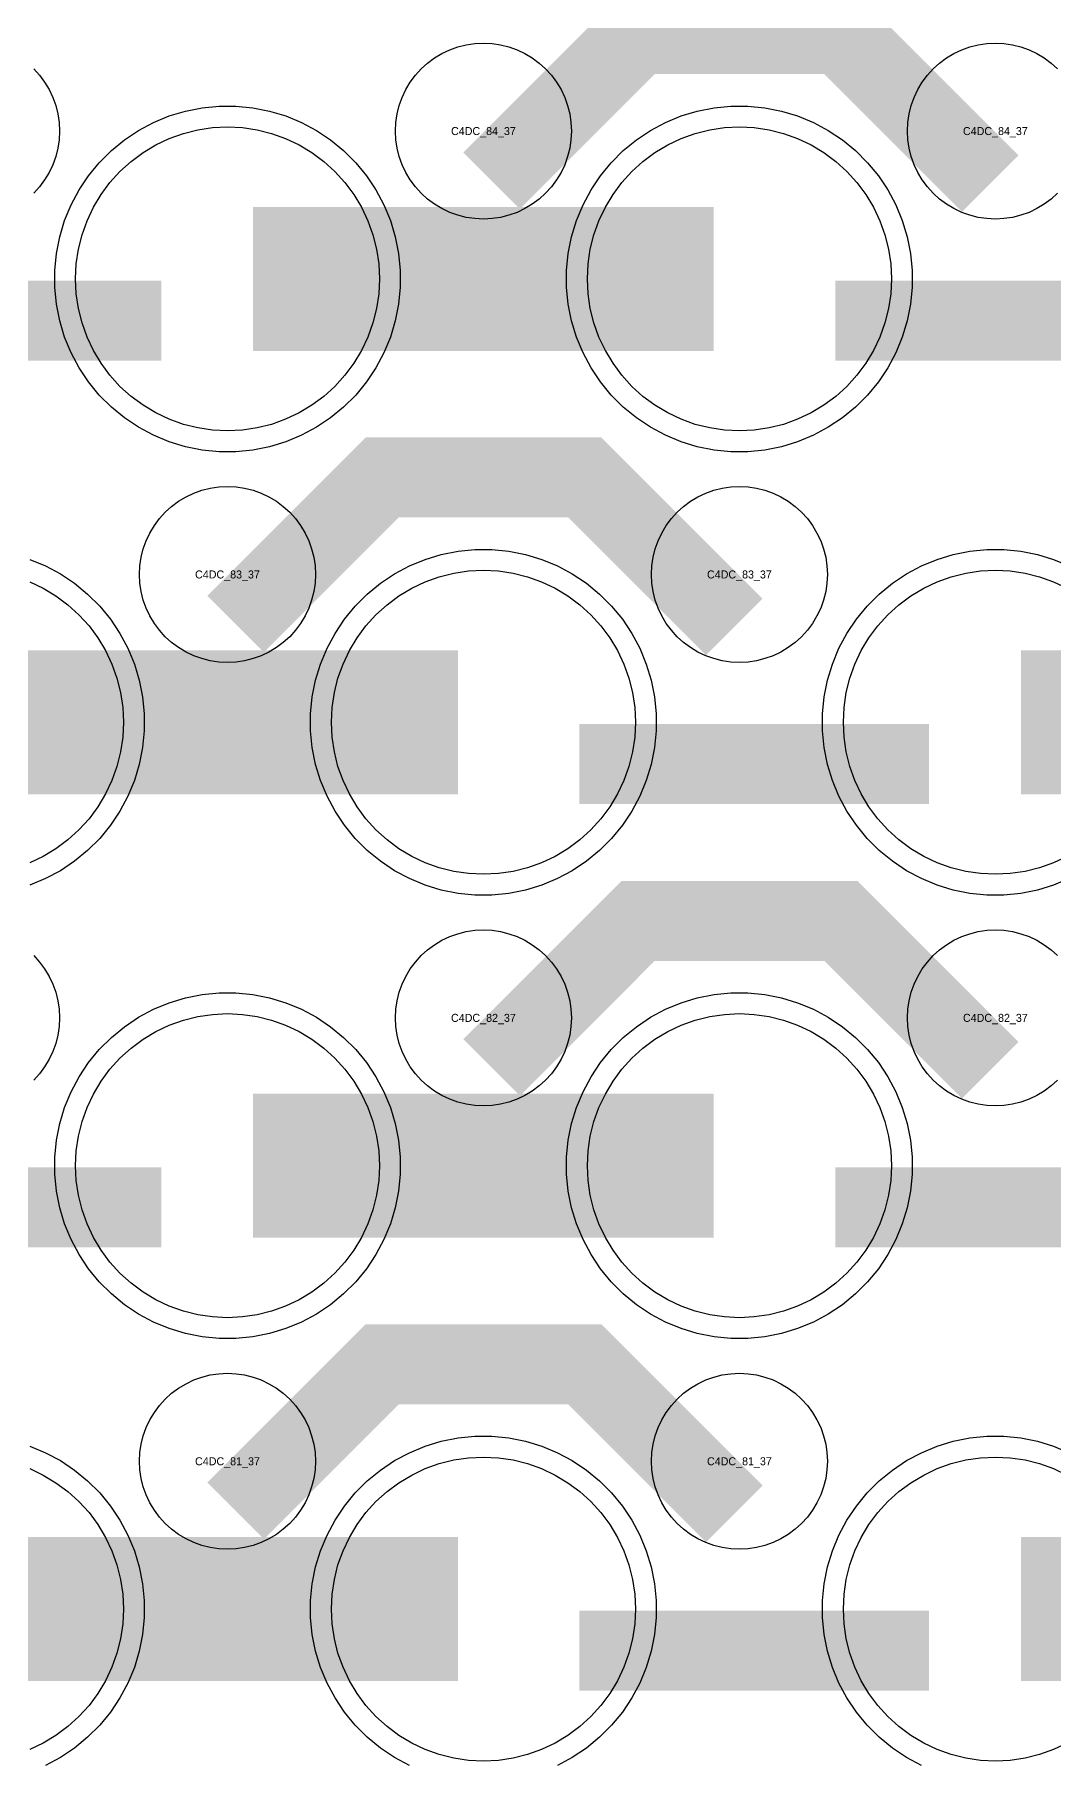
# Model space of a CAD drawing. Extents: x -11880 to 11880, y -14992 to 14992.
# Drawn here: x -220 to 98, y -3664 to -3124 of the extents above; entities that cross this region are included whole.
import ezdxf
from ezdxf.enums import TextEntityAlignment as Align

# ---------------------------------------------------------------- set-up
doc = ezdxf.new("R2010")
doc.units = 0
doc.header["$MEASUREMENT"] = 0
for name, color, linetype in [('GDS_775_DT_237', 138, 'CONTINUOUS'), ('RDL1_FS', 34, 'CONTINUOUS'), ('RDL_BS', 160, 'CONTINUOUS')]:
    doc.layers.add(name, color=color, linetype=linetype)

msp = doc.modelspace()

# ---------------------------------------------------------------- linework, layer by layer
at = {"layer": 'RDL1_FS'}
for points in [[(-160, -3247.694), (-164.657, -3247.465), (-169.268, -3246.781), (-173.791, -3245.649), (-178.181, -3244.077), (-182.395, -3242.085), (-186.395, -3239.687), (-190.14, -3236.909), (-193.594, -3233.779), (-196.724, -3230.325), (-199.502, -3226.58), (-201.9, -3222.58), (-203.892, -3218.366), (-205.464, -3213.976), (-206.596, -3209.453), (-207.28, -3204.842), (-207.509, -3200.185), (-207.28, -3195.528), (-206.596, -3190.917), (-205.464, -3186.394), (-203.892, -3182.004), (-201.9, -3177.79), (-199.502, -3173.79), (-196.724, -3170.045), (-193.594, -3166.591), (-190.14, -3163.461), (-186.395, -3160.683), (-182.395, -3158.285), (-178.181, -3156.293), (-173.791, -3154.721), (-169.268, -3153.589), (-164.657, -3152.905), (-160, -3152.676), (-155.343, -3152.905), (-150.732, -3153.589), (-146.209, -3154.721), (-141.819, -3156.293), (-137.605, -3158.285), (-133.605, -3160.683), (-129.86, -3163.461), (-126.406, -3166.591), (-123.276, -3170.045), (-120.498, -3173.79), (-118.1, -3177.79), (-116.108, -3182.004), (-114.536, -3186.394), (-113.404, -3190.917), (-112.72, -3195.528), (-112.491, -3200.185), (-112.72, -3204.842), (-113.404, -3209.453), (-114.536, -3213.976), (-116.108, -3218.366), (-118.1, -3222.58), (-120.498, -3226.58), (-123.276, -3230.325), (-126.406, -3233.779), (-129.86, -3236.909), (-133.605, -3239.687), (-137.605, -3242.085), (-141.819, -3244.077), (-146.209, -3245.649), (-150.732, -3246.781), (-155.343, -3247.465)], [(0, -3247.694), (-4.657, -3247.465), (-9.268, -3246.781), (-13.791, -3245.649), (-18.181, -3244.077), (-22.395, -3242.085), (-26.395, -3239.687), (-30.14, -3236.909), (-33.594, -3233.779), (-36.724, -3230.325), (-39.502, -3226.58), (-41.9, -3222.58), (-43.892, -3218.366), (-45.464, -3213.976), (-46.596, -3209.453), (-47.28, -3204.842), (-47.509, -3200.185), (-47.28, -3195.528), (-46.596, -3190.917), (-45.464, -3186.394), (-43.892, -3182.004), (-41.9, -3177.79), (-39.502, -3173.79), (-36.724, -3170.045), (-33.594, -3166.591), (-30.14, -3163.461), (-26.395, -3160.683), (-22.395, -3158.285), (-18.181, -3156.293), (-13.791, -3154.721), (-9.268, -3153.589), (-4.657, -3152.905), (0, -3152.676), (4.657, -3152.905), (9.268, -3153.589), (13.791, -3154.721), (18.181, -3156.293), (22.395, -3158.285), (26.395, -3160.683), (30.14, -3163.461), (33.594, -3166.591), (36.724, -3170.045), (39.502, -3173.79), (41.9, -3177.79), (43.892, -3182.004), (45.464, -3186.394), (46.596, -3190.917), (47.28, -3195.528), (47.509, -3200.185), (47.28, -3204.842), (46.596, -3209.453), (45.464, -3213.976), (43.892, -3218.366), (41.9, -3222.58), (39.502, -3226.58), (36.724, -3230.325), (33.594, -3233.779), (30.14, -3236.909), (26.395, -3239.687), (22.395, -3242.085), (18.181, -3244.077), (13.791, -3245.649), (9.268, -3246.781), (4.657, -3247.465)], [(-80, -3386.254), (-84.657, -3386.025), (-89.268, -3385.341), (-93.791, -3384.209), (-98.181, -3382.637), (-102.395, -3380.645), (-106.395, -3378.247), (-110.14, -3375.469), (-113.594, -3372.339), (-116.724, -3368.885), (-119.502, -3365.14), (-121.9, -3361.14), (-123.892, -3356.926), (-125.464, -3352.536), (-126.596, -3348.013), (-127.28, -3343.402), (-127.509, -3338.745), (-127.28, -3334.088), (-126.596, -3329.477), (-125.464, -3324.954), (-123.892, -3320.564), (-121.9, -3316.35), (-119.502, -3312.35), (-116.724, -3308.605), (-113.594, -3305.151), (-110.14, -3302.021), (-106.395, -3299.243), (-102.395, -3296.845), (-98.181, -3294.853), (-93.791, -3293.281), (-89.268, -3292.149), (-84.657, -3291.465), (-80, -3291.236), (-75.343, -3291.465), (-70.732, -3292.149), (-66.209, -3293.281), (-61.819, -3294.853), (-57.605, -3296.845), (-53.605, -3299.243), (-49.86, -3302.021), (-46.406, -3305.151), (-43.276, -3308.605), (-40.498, -3312.35), (-38.1, -3316.35), (-36.108, -3320.564), (-34.536, -3324.954), (-33.404, -3329.477), (-32.72, -3334.088), (-32.491, -3338.745), (-32.72, -3343.402), (-33.404, -3348.013), (-34.536, -3352.536), (-36.108, -3356.926), (-38.1, -3361.14), (-40.498, -3365.14), (-43.276, -3368.885), (-46.406, -3372.339), (-49.86, -3375.469), (-53.605, -3378.247), (-57.605, -3380.645), (-61.819, -3382.637), (-66.209, -3384.209), (-70.732, -3385.341), (-75.343, -3386.025)]]:
    msp.add_lwpolyline(points, close=True, dxfattribs=at)
for points in [[(-151.998, -3200.185, 45, 45, 0), (-79.998, -3200.185, 45, 45, 0)], [(-79.998, -3200.185, 45, 45, 0), (-7.998, -3200.185, 45, 45, 0)], [(-231.998, -3338.745, 45, 45, 0), (-159.998, -3338.745, 45, 45, 0)], [(-159.998, -3338.745, 45, 45, 0), (-87.998, -3338.745, 45, 45, 0)], [(88.002, -3338.745, 45, 45, 0), (160.002, -3338.745, 45, 45, 0)]]:
    msp.add_lwpolyline(points, format="xyseb", dxfattribs=at)
for points in [[(102.395, -3380.645), (98.181, -3382.637), (93.791, -3384.209), (89.268, -3385.341), (84.657, -3386.025), (80, -3386.254), (75.343, -3386.025), (70.732, -3385.341), (66.209, -3384.209), (61.819, -3382.637), (57.605, -3380.645), (53.605, -3378.247), (49.86, -3375.469), (46.406, -3372.339), (43.276, -3368.885), (40.498, -3365.14), (38.1, -3361.14), (36.108, -3356.926), (34.536, -3352.536), (33.404, -3348.013), (32.72, -3343.402), (32.491, -3338.745), (32.72, -3334.088), (33.404, -3329.477), (34.536, -3324.954), (36.108, -3320.564), (38.1, -3316.35), (40.498, -3312.35), (43.276, -3308.605), (46.406, -3305.151), (49.86, -3302.021), (53.605, -3299.243), (57.605, -3296.845), (61.819, -3294.853), (66.209, -3293.281), (70.732, -3292.149), (75.343, -3291.465), (80, -3291.236), (84.657, -3291.465), (89.268, -3292.149), (93.791, -3293.281), (98.181, -3294.853), (102.395, -3296.845)], [(-221.819, -3294.853), (-217.605, -3296.845), (-213.605, -3299.243), (-209.86, -3302.021), (-206.406, -3305.151), (-203.276, -3308.605), (-200.498, -3312.35), (-198.1, -3316.35), (-196.108, -3320.564), (-194.536, -3324.954), (-193.404, -3329.477), (-192.72, -3334.088), (-192.491, -3338.745), (-192.72, -3343.402), (-193.404, -3348.013), (-194.536, -3352.536), (-196.108, -3356.926), (-198.1, -3361.14), (-200.498, -3365.14), (-203.276, -3368.885), (-206.406, -3372.339), (-209.86, -3375.469), (-213.605, -3378.247), (-217.605, -3380.645), (-221.819, -3382.637)]]:
    msp.add_lwpolyline(points, dxfattribs=at)
at = {"layer": 'RDL1_FS', "color": 241, "true_color": 0xf7abae}
for points in [[(-160, -3524.819), (-164.657, -3524.59), (-169.268, -3523.906), (-173.791, -3522.774), (-178.181, -3521.202), (-182.395, -3519.21), (-186.395, -3516.812), (-190.14, -3514.034), (-193.594, -3510.904), (-196.724, -3507.45), (-199.502, -3503.705), (-201.9, -3499.705), (-203.892, -3495.491), (-205.464, -3491.101), (-206.596, -3486.578), (-207.28, -3481.967), (-207.509, -3477.31), (-207.28, -3472.653), (-206.596, -3468.042), (-205.464, -3463.519), (-203.892, -3459.129), (-201.9, -3454.915), (-199.502, -3450.915), (-196.724, -3447.17), (-193.594, -3443.716), (-190.14, -3440.586), (-186.395, -3437.808), (-182.395, -3435.41), (-178.181, -3433.418), (-173.791, -3431.846), (-169.268, -3430.714), (-164.657, -3430.03), (-160, -3429.801), (-155.343, -3430.03), (-150.732, -3430.714), (-146.209, -3431.846), (-141.819, -3433.418), (-137.605, -3435.41), (-133.605, -3437.808), (-129.86, -3440.586), (-126.406, -3443.716), (-123.276, -3447.17), (-120.498, -3450.915), (-118.1, -3454.915), (-116.108, -3459.129), (-114.536, -3463.519), (-113.404, -3468.042), (-112.72, -3472.653), (-112.491, -3477.31), (-112.72, -3481.967), (-113.404, -3486.578), (-114.536, -3491.101), (-116.108, -3495.491), (-118.1, -3499.705), (-120.498, -3503.705), (-123.276, -3507.45), (-126.406, -3510.904), (-129.86, -3514.034), (-133.605, -3516.812), (-137.605, -3519.21), (-141.819, -3521.202), (-146.209, -3522.774), (-150.732, -3523.906), (-155.343, -3524.59)], [(0, -3524.819), (-4.657, -3524.59), (-9.268, -3523.906), (-13.791, -3522.774), (-18.181, -3521.202), (-22.395, -3519.21), (-26.395, -3516.812), (-30.14, -3514.034), (-33.594, -3510.904), (-36.724, -3507.45), (-39.502, -3503.705), (-41.9, -3499.705), (-43.892, -3495.491), (-45.464, -3491.101), (-46.596, -3486.578), (-47.28, -3481.967), (-47.509, -3477.31), (-47.28, -3472.653), (-46.596, -3468.042), (-45.464, -3463.519), (-43.892, -3459.129), (-41.9, -3454.915), (-39.502, -3450.915), (-36.724, -3447.17), (-33.594, -3443.716), (-30.14, -3440.586), (-26.395, -3437.808), (-22.395, -3435.41), (-18.181, -3433.418), (-13.791, -3431.846), (-9.268, -3430.714), (-4.657, -3430.03), (0, -3429.801), (4.657, -3430.03), (9.268, -3430.714), (13.791, -3431.846), (18.181, -3433.418), (22.395, -3435.41), (26.395, -3437.808), (30.14, -3440.586), (33.594, -3443.716), (36.724, -3447.17), (39.502, -3450.915), (41.9, -3454.915), (43.892, -3459.129), (45.464, -3463.519), (46.596, -3468.042), (47.28, -3472.653), (47.509, -3477.31), (47.28, -3481.967), (46.596, -3486.578), (45.464, -3491.101), (43.892, -3495.491), (41.9, -3499.705), (39.502, -3503.705), (36.724, -3507.45), (33.594, -3510.904), (30.14, -3514.034), (26.395, -3516.812), (22.395, -3519.21), (18.181, -3521.202), (13.791, -3522.774), (9.268, -3523.906), (4.657, -3524.59)], [(-80, -3663.384), (-84.657, -3663.155), (-89.268, -3662.471), (-93.791, -3661.339), (-98.181, -3659.767), (-102.395, -3657.775), (-106.395, -3655.377), (-110.14, -3652.599), (-113.594, -3649.469), (-116.724, -3646.015), (-119.502, -3642.27), (-121.9, -3638.27), (-123.892, -3634.056), (-125.464, -3629.666), (-126.596, -3625.143), (-127.28, -3620.532), (-127.509, -3615.875), (-127.28, -3611.218), (-126.596, -3606.607), (-125.464, -3602.084), (-123.892, -3597.694), (-121.9, -3593.48), (-119.502, -3589.48), (-116.724, -3585.735), (-113.594, -3582.281), (-110.14, -3579.151), (-106.395, -3576.373), (-102.395, -3573.975), (-98.181, -3571.983), (-93.791, -3570.411), (-89.268, -3569.279), (-84.657, -3568.595), (-80, -3568.366), (-75.343, -3568.595), (-70.732, -3569.279), (-66.209, -3570.411), (-61.819, -3571.983), (-57.605, -3573.975), (-53.605, -3576.373), (-49.86, -3579.151), (-46.406, -3582.281), (-43.276, -3585.735), (-40.498, -3589.48), (-38.1, -3593.48), (-36.108, -3597.694), (-34.536, -3602.084), (-33.404, -3606.607), (-32.72, -3611.218), (-32.491, -3615.875), (-32.72, -3620.532), (-33.404, -3625.143), (-34.536, -3629.666), (-36.108, -3634.056), (-38.1, -3638.27), (-40.498, -3642.27), (-43.276, -3646.015), (-46.406, -3649.469), (-49.86, -3652.599), (-53.605, -3655.377), (-57.605, -3657.775), (-61.819, -3659.767), (-66.209, -3661.339), (-70.732, -3662.471), (-75.343, -3663.155)]]:
    msp.add_lwpolyline(points, close=True, dxfattribs=at)
for points in [[(-151.998, -3477.31, 45, 45, 0), (-79.998, -3477.31, 45, 45, 0)], [(-79.998, -3477.31, 45, 45, 0), (-7.998, -3477.31, 45, 45, 0)], [(-231.998, -3615.875, 45, 45, 0), (-159.998, -3615.875, 45, 45, 0)], [(-159.998, -3615.875, 45, 45, 0), (-87.998, -3615.875, 45, 45, 0)], [(88.002, -3615.875, 45, 45, 0), (160.002, -3615.875, 45, 45, 0)]]:
    msp.add_lwpolyline(points, format="xyseb", dxfattribs=at)
for points in [[(-221.819, -3571.983), (-217.605, -3573.975), (-213.605, -3576.373), (-209.86, -3579.151), (-206.406, -3582.281), (-203.276, -3585.735), (-200.498, -3589.48), (-198.1, -3593.48), (-196.108, -3597.694), (-194.536, -3602.084), (-193.404, -3606.607), (-192.72, -3611.218), (-192.491, -3615.875), (-192.72, -3620.532), (-193.404, -3625.143), (-194.536, -3629.666), (-196.108, -3634.056), (-198.1, -3638.27), (-200.498, -3642.27), (-203.276, -3646.015), (-206.406, -3649.469), (-209.86, -3652.599), (-213.605, -3655.377), (-217.605, -3657.775), (-221.819, -3659.767)], [(102.395, -3657.775), (98.181, -3659.767), (93.791, -3661.339), (89.268, -3662.471), (84.657, -3663.155), (80, -3663.384), (75.343, -3663.155), (70.732, -3662.471), (66.209, -3661.339), (61.819, -3659.767), (57.605, -3657.775), (53.605, -3655.377), (49.86, -3652.599), (46.406, -3649.469), (43.276, -3646.015), (40.498, -3642.27), (38.1, -3638.27), (36.108, -3634.056), (34.536, -3629.666), (33.404, -3625.143), (32.72, -3620.532), (32.491, -3615.875), (32.72, -3611.218), (33.404, -3606.607), (34.536, -3602.084), (36.108, -3597.694), (38.1, -3593.48), (40.498, -3589.48), (43.276, -3585.735), (46.406, -3582.281), (49.86, -3579.151), (53.605, -3576.373), (57.605, -3573.975), (61.819, -3571.983), (66.209, -3570.411), (70.732, -3569.279), (75.343, -3568.595), (80, -3568.366), (84.657, -3568.595), (89.268, -3569.279), (93.791, -3570.411), (98.181, -3571.983), (102.395, -3573.975)]]:
    msp.add_lwpolyline(points, dxfattribs=at)
at = {"layer": 'RDL_BS'}
for points in [[(-77.438, -3169.499, 25, 25, 0), (-31.623, -3123.684, 25, 25, 0), (1.93, -3123.684, 25, 25, 0)], [(78.401, -3170.398, 25, 25, 0), (31.687, -3123.684, 25, 25, 0), (1.929, -3123.684, 25, 25, 0)], [(-289.984, -3213.198, 25, 25, 0), (-180.719, -3213.198, 25, 25, 0)], [(30.016, -3213.198, 25, 25, 0), (139.281, -3213.198, 25, 25, 0)], [(-157.438, -3308.059, 25, 25, 0), (-111.623, -3262.244, 25, 25, 0), (-78.07, -3262.244, 25, 25, 0)], [(-1.599, -3308.958, 25, 25, 0), (-48.313, -3262.244, 25, 25, 0), (-78.071, -3262.244, 25, 25, 0)], [(-49.984, -3351.758, 25, 25, 0), (59.281, -3351.758, 25, 25, 0)], [(-77.438, -3446.624, 25, 25, 0), (-31.623, -3400.809, 25, 25, 0), (1.93, -3400.809, 25, 25, 0)], [(78.401, -3447.523, 25, 25, 0), (31.687, -3400.809, 25, 25, 0), (1.929, -3400.809, 25, 25, 0)], [(-157.438, -3585.189, 25, 25, 0), (-111.623, -3539.374, 25, 25, 0), (-78.07, -3539.374, 25, 25, 0)], [(-1.599, -3586.088, 25, 25, 0), (-48.313, -3539.374, 25, 25, 0), (-78.071, -3539.374, 25, 25, 0)]]:
    msp.add_lwpolyline(points, format="xyseb", dxfattribs=at)
for points in [[(-80, -3181.491), (-82.693, -3181.359), (-85.365, -3180.963), (-87.984, -3180.306), (-90.519, -3179.399), (-92.956, -3178.247), (-95.28, -3176.854), (-97.443, -3175.251), (-99.442, -3173.439), (-101.254, -3171.44), (-102.857, -3169.277), (-104.25, -3166.953), (-105.402, -3164.516), (-106.309, -3161.981), (-106.966, -3159.362), (-107.362, -3156.69), (-107.494, -3153.997), (-107.362, -3151.304), (-106.966, -3148.632), (-106.309, -3146.013), (-105.402, -3143.478), (-104.25, -3141.041), (-102.857, -3138.717), (-101.254, -3136.554), (-99.442, -3134.555), (-97.443, -3132.743), (-95.28, -3131.14), (-92.956, -3129.747), (-90.519, -3128.595), (-87.984, -3127.688), (-85.365, -3127.031), (-82.693, -3126.635), (-80, -3126.503), (-77.307, -3126.635), (-74.635, -3127.031), (-72.016, -3127.688), (-69.481, -3128.595), (-67.044, -3129.747), (-64.72, -3131.14), (-62.557, -3132.743), (-60.558, -3134.555), (-58.746, -3136.554), (-57.143, -3138.717), (-55.75, -3141.041), (-54.598, -3143.478), (-53.691, -3146.013), (-53.034, -3148.632), (-52.638, -3151.304), (-52.506, -3153.997), (-52.638, -3156.69), (-53.034, -3159.362), (-53.691, -3161.981), (-54.598, -3164.516), (-55.75, -3166.953), (-57.143, -3169.277), (-58.746, -3171.44), (-60.558, -3173.439), (-62.557, -3175.251), (-64.72, -3176.854), (-67.044, -3178.247), (-69.481, -3179.399), (-72.016, -3180.306), (-74.635, -3180.963), (-77.307, -3181.359)], [(-162.644, -3254.185), (-167.938, -3253.668), (-173.165, -3252.622), (-178.205, -3251.091), (-183.115, -3249.06), (-187.777, -3246.568), (-192.191, -3243.621), (-196.292, -3240.259), (-200.074, -3236.477), (-203.436, -3232.376), (-206.383, -3227.962), (-208.875, -3223.3), (-210.906, -3218.39), (-212.437, -3213.35), (-213.483, -3208.123), (-214, -3202.829), (-214, -3197.541), (-213.483, -3192.247), (-212.437, -3187.02), (-210.906, -3181.98), (-208.875, -3177.07), (-206.383, -3172.408), (-203.436, -3167.994), (-200.074, -3163.893), (-196.292, -3160.111), (-192.191, -3156.749), (-187.777, -3153.802), (-183.115, -3151.31), (-178.205, -3149.279), (-173.165, -3147.748), (-167.938, -3146.702), (-162.644, -3146.185), (-157.356, -3146.185), (-152.062, -3146.702), (-146.835, -3147.748), (-141.795, -3149.279), (-136.885, -3151.31), (-132.223, -3153.802), (-127.809, -3156.749), (-123.708, -3160.111), (-119.926, -3163.893), (-116.564, -3167.994), (-113.617, -3172.408), (-111.125, -3177.07), (-109.094, -3181.98), (-107.563, -3187.02), (-106.517, -3192.247), (-106, -3197.541), (-106, -3202.829), (-106.517, -3208.123), (-107.563, -3213.35), (-109.094, -3218.39), (-111.125, -3223.3), (-113.617, -3227.962), (-116.564, -3232.376), (-119.926, -3236.477), (-123.708, -3240.259), (-127.809, -3243.621), (-132.223, -3246.568), (-136.885, -3249.06), (-141.795, -3251.091), (-146.835, -3252.622), (-152.062, -3253.668), (-157.356, -3254.185)], [(-2.644, -3254.185), (-7.938, -3253.668), (-13.165, -3252.622), (-18.205, -3251.091), (-23.115, -3249.06), (-27.777, -3246.568), (-32.191, -3243.621), (-36.292, -3240.259), (-40.074, -3236.477), (-43.436, -3232.376), (-46.383, -3227.962), (-48.875, -3223.3), (-50.906, -3218.39), (-52.437, -3213.35), (-53.483, -3208.123), (-54, -3202.829), (-54, -3197.541), (-53.483, -3192.247), (-52.437, -3187.02), (-50.906, -3181.98), (-48.875, -3177.07), (-46.383, -3172.408), (-43.436, -3167.994), (-40.074, -3163.893), (-36.292, -3160.111), (-32.191, -3156.749), (-27.777, -3153.802), (-23.115, -3151.31), (-18.205, -3149.279), (-13.165, -3147.748), (-7.938, -3146.702), (-2.644, -3146.185), (2.644, -3146.185), (7.938, -3146.702), (13.165, -3147.748), (18.205, -3149.279), (23.115, -3151.31), (27.777, -3153.802), (32.191, -3156.749), (36.292, -3160.111), (40.074, -3163.893), (43.436, -3167.994), (46.383, -3172.408), (48.875, -3177.07), (50.906, -3181.98), (52.437, -3187.02), (53.483, -3192.247), (54, -3197.541), (54, -3202.829), (53.483, -3208.123), (52.437, -3213.35), (50.906, -3218.39), (48.875, -3223.3), (46.383, -3227.962), (43.436, -3232.376), (40.074, -3236.477), (36.292, -3240.259), (32.191, -3243.621), (27.777, -3246.568), (23.115, -3249.06), (18.205, -3251.091), (13.165, -3252.622), (7.938, -3253.668), (2.644, -3254.185)], [(-160, -3320.051), (-162.693, -3319.919), (-165.365, -3319.523), (-167.984, -3318.866), (-170.519, -3317.959), (-172.956, -3316.807), (-175.28, -3315.414), (-177.443, -3313.811), (-179.442, -3311.999), (-181.254, -3310), (-182.857, -3307.837), (-184.25, -3305.513), (-185.402, -3303.076), (-186.309, -3300.541), (-186.966, -3297.922), (-187.362, -3295.25), (-187.494, -3292.557), (-187.362, -3289.864), (-186.966, -3287.192), (-186.309, -3284.573), (-185.402, -3282.038), (-184.25, -3279.601), (-182.857, -3277.277), (-181.254, -3275.114), (-179.442, -3273.115), (-177.443, -3271.303), (-175.28, -3269.7), (-172.956, -3268.307), (-170.519, -3267.155), (-167.984, -3266.248), (-165.365, -3265.591), (-162.693, -3265.195), (-160, -3265.063), (-157.307, -3265.195), (-154.635, -3265.591), (-152.016, -3266.248), (-149.481, -3267.155), (-147.044, -3268.307), (-144.72, -3269.7), (-142.557, -3271.303), (-140.558, -3273.115), (-138.746, -3275.114), (-137.143, -3277.277), (-135.75, -3279.601), (-134.598, -3282.038), (-133.691, -3284.573), (-133.034, -3287.192), (-132.638, -3289.864), (-132.506, -3292.557), (-132.638, -3295.25), (-133.034, -3297.922), (-133.691, -3300.541), (-134.598, -3303.076), (-135.75, -3305.513), (-137.143, -3307.837), (-138.746, -3310), (-140.558, -3311.999), (-142.557, -3313.811), (-144.72, -3315.414), (-147.044, -3316.807), (-149.481, -3317.959), (-152.016, -3318.866), (-154.635, -3319.523), (-157.307, -3319.919)], [(0, -3320.051), (-2.693, -3319.919), (-5.365, -3319.523), (-7.984, -3318.866), (-10.519, -3317.959), (-12.956, -3316.807), (-15.28, -3315.414), (-17.443, -3313.811), (-19.442, -3311.999), (-21.254, -3310), (-22.857, -3307.837), (-24.25, -3305.513), (-25.402, -3303.076), (-26.309, -3300.541), (-26.966, -3297.922), (-27.362, -3295.25), (-27.494, -3292.557), (-27.362, -3289.864), (-26.966, -3287.192), (-26.309, -3284.573), (-25.402, -3282.038), (-24.25, -3279.601), (-22.857, -3277.277), (-21.254, -3275.114), (-19.442, -3273.115), (-17.443, -3271.303), (-15.28, -3269.7), (-12.956, -3268.307), (-10.519, -3267.155), (-7.984, -3266.248), (-5.365, -3265.591), (-2.693, -3265.195), (0, -3265.063), (2.693, -3265.195), (5.365, -3265.591), (7.984, -3266.248), (10.519, -3267.155), (12.956, -3268.307), (15.28, -3269.7), (17.443, -3271.303), (19.442, -3273.115), (21.254, -3275.114), (22.857, -3277.277), (24.25, -3279.601), (25.402, -3282.038), (26.309, -3284.573), (26.966, -3287.192), (27.362, -3289.864), (27.494, -3292.557), (27.362, -3295.25), (26.966, -3297.922), (26.309, -3300.541), (25.402, -3303.076), (24.25, -3305.513), (22.857, -3307.837), (21.254, -3310), (19.442, -3311.999), (17.443, -3313.811), (15.28, -3315.414), (12.956, -3316.807), (10.519, -3317.959), (7.984, -3318.866), (5.365, -3319.523), (2.693, -3319.919)], [(-82.644, -3392.745), (-87.938, -3392.228), (-93.165, -3391.182), (-98.205, -3389.651), (-103.115, -3387.62), (-107.777, -3385.128), (-112.191, -3382.181), (-116.292, -3378.819), (-120.074, -3375.037), (-123.436, -3370.936), (-126.383, -3366.522), (-128.875, -3361.86), (-130.906, -3356.95), (-132.437, -3351.91), (-133.483, -3346.683), (-134, -3341.389), (-134, -3336.101), (-133.483, -3330.807), (-132.437, -3325.58), (-130.906, -3320.54), (-128.875, -3315.63), (-126.383, -3310.968), (-123.436, -3306.554), (-120.074, -3302.453), (-116.292, -3298.671), (-112.191, -3295.309), (-107.777, -3292.362), (-103.115, -3289.87), (-98.205, -3287.839), (-93.165, -3286.308), (-87.938, -3285.262), (-82.644, -3284.745), (-77.356, -3284.745), (-72.062, -3285.262), (-66.835, -3286.308), (-61.795, -3287.839), (-56.885, -3289.87), (-52.223, -3292.362), (-47.809, -3295.309), (-43.708, -3298.671), (-39.926, -3302.453), (-36.564, -3306.554), (-33.617, -3310.968), (-31.125, -3315.63), (-29.094, -3320.54), (-27.563, -3325.58), (-26.517, -3330.807), (-26, -3336.101), (-26, -3341.389), (-26.517, -3346.683), (-27.563, -3351.91), (-29.094, -3356.95), (-31.125, -3361.86), (-33.617, -3366.522), (-36.564, -3370.936), (-39.926, -3375.037), (-43.708, -3378.819), (-47.809, -3382.181), (-52.223, -3385.128), (-56.885, -3387.62), (-61.795, -3389.651), (-66.835, -3391.182), (-72.062, -3392.228), (-77.356, -3392.745)], [(-80, -3458.616), (-82.693, -3458.484), (-85.365, -3458.088), (-87.984, -3457.431), (-90.519, -3456.524), (-92.956, -3455.372), (-95.28, -3453.979), (-97.443, -3452.376), (-99.442, -3450.564), (-101.254, -3448.565), (-102.857, -3446.402), (-104.25, -3444.078), (-105.402, -3441.641), (-106.309, -3439.106), (-106.966, -3436.487), (-107.362, -3433.815), (-107.494, -3431.122), (-107.362, -3428.429), (-106.966, -3425.757), (-106.309, -3423.138), (-105.402, -3420.603), (-104.25, -3418.166), (-102.857, -3415.842), (-101.254, -3413.679), (-99.442, -3411.68), (-97.443, -3409.868), (-95.28, -3408.265), (-92.956, -3406.872), (-90.519, -3405.72), (-87.984, -3404.813), (-85.365, -3404.156), (-82.693, -3403.76), (-80, -3403.628), (-77.307, -3403.76), (-74.635, -3404.156), (-72.016, -3404.813), (-69.481, -3405.72), (-67.044, -3406.872), (-64.72, -3408.265), (-62.557, -3409.868), (-60.558, -3411.68), (-58.746, -3413.679), (-57.143, -3415.842), (-55.75, -3418.166), (-54.598, -3420.603), (-53.691, -3423.138), (-53.034, -3425.757), (-52.638, -3428.429), (-52.506, -3431.122), (-52.638, -3433.815), (-53.034, -3436.487), (-53.691, -3439.106), (-54.598, -3441.641), (-55.75, -3444.078), (-57.143, -3446.402), (-58.746, -3448.565), (-60.558, -3450.564), (-62.557, -3452.376), (-64.72, -3453.979), (-67.044, -3455.372), (-69.481, -3456.524), (-72.016, -3457.431), (-74.635, -3458.088), (-77.307, -3458.484)], [(-160, -3597.181), (-162.693, -3597.049), (-165.365, -3596.653), (-167.984, -3595.996), (-170.519, -3595.089), (-172.956, -3593.937), (-175.28, -3592.544), (-177.443, -3590.941), (-179.442, -3589.129), (-181.254, -3587.13), (-182.857, -3584.967), (-184.25, -3582.643), (-185.402, -3580.206), (-186.309, -3577.671), (-186.966, -3575.052), (-187.362, -3572.38), (-187.494, -3569.687), (-187.362, -3566.994), (-186.966, -3564.322), (-186.309, -3561.703), (-185.402, -3559.168), (-184.25, -3556.731), (-182.857, -3554.407), (-181.254, -3552.244), (-179.442, -3550.245), (-177.443, -3548.433), (-175.28, -3546.83), (-172.956, -3545.437), (-170.519, -3544.285), (-167.984, -3543.378), (-165.365, -3542.721), (-162.693, -3542.325), (-160, -3542.193), (-157.307, -3542.325), (-154.635, -3542.721), (-152.016, -3543.378), (-149.481, -3544.285), (-147.044, -3545.437), (-144.72, -3546.83), (-142.557, -3548.433), (-140.558, -3550.245), (-138.746, -3552.244), (-137.143, -3554.407), (-135.75, -3556.731), (-134.598, -3559.168), (-133.691, -3561.703), (-133.034, -3564.322), (-132.638, -3566.994), (-132.506, -3569.687), (-132.638, -3572.38), (-133.034, -3575.052), (-133.691, -3577.671), (-134.598, -3580.206), (-135.75, -3582.643), (-137.143, -3584.967), (-138.746, -3587.13), (-140.558, -3589.129), (-142.557, -3590.941), (-144.72, -3592.544), (-147.044, -3593.937), (-149.481, -3595.089), (-152.016, -3595.996), (-154.635, -3596.653), (-157.307, -3597.049)], [(0, -3597.181), (-2.693, -3597.049), (-5.365, -3596.653), (-7.984, -3595.996), (-10.519, -3595.089), (-12.956, -3593.937), (-15.28, -3592.544), (-17.443, -3590.941), (-19.442, -3589.129), (-21.254, -3587.13), (-22.857, -3584.967), (-24.25, -3582.643), (-25.402, -3580.206), (-26.309, -3577.671), (-26.966, -3575.052), (-27.362, -3572.38), (-27.494, -3569.687), (-27.362, -3566.994), (-26.966, -3564.322), (-26.309, -3561.703), (-25.402, -3559.168), (-24.25, -3556.731), (-22.857, -3554.407), (-21.254, -3552.244), (-19.442, -3550.245), (-17.443, -3548.433), (-15.28, -3546.83), (-12.956, -3545.437), (-10.519, -3544.285), (-7.984, -3543.378), (-5.365, -3542.721), (-2.693, -3542.325), (0, -3542.193), (2.693, -3542.325), (5.365, -3542.721), (7.984, -3543.378), (10.519, -3544.285), (12.956, -3545.437), (15.28, -3546.83), (17.443, -3548.433), (19.442, -3550.245), (21.254, -3552.244), (22.857, -3554.407), (24.25, -3556.731), (25.402, -3559.168), (26.309, -3561.703), (26.966, -3564.322), (27.362, -3566.994), (27.494, -3569.687), (27.362, -3572.38), (26.966, -3575.052), (26.309, -3577.671), (25.402, -3580.206), (24.25, -3582.643), (22.857, -3584.967), (21.254, -3587.13), (19.442, -3589.129), (17.443, -3590.941), (15.28, -3592.544), (12.956, -3593.937), (10.519, -3595.089), (7.984, -3595.996), (5.365, -3596.653), (2.693, -3597.049)]]:
    msp.add_lwpolyline(points, close=True, dxfattribs=at)
for points in [[(99.442, -3173.439), (97.443, -3175.251), (95.28, -3176.854), (92.956, -3178.247), (90.519, -3179.399), (87.984, -3180.306), (85.365, -3180.963), (82.693, -3181.359), (80, -3181.491), (77.307, -3181.359), (74.635, -3180.963), (72.016, -3180.306), (69.481, -3179.399), (67.044, -3178.247), (64.72, -3176.854), (62.557, -3175.251), (60.558, -3173.439), (58.746, -3171.44), (57.143, -3169.277), (55.75, -3166.953), (54.598, -3164.516), (53.691, -3161.981), (53.034, -3159.362), (52.638, -3156.69), (52.506, -3153.997), (52.638, -3151.304), (53.034, -3148.632), (53.691, -3146.013), (54.598, -3143.478), (55.75, -3141.041), (57.143, -3138.717), (58.746, -3136.554), (60.558, -3134.555), (62.557, -3132.743), (64.72, -3131.14), (67.044, -3129.747), (69.481, -3128.595), (72.016, -3127.688), (74.635, -3127.031), (77.307, -3126.635), (80, -3126.503), (82.693, -3126.635), (85.365, -3127.031), (87.984, -3127.688), (90.519, -3128.595), (92.956, -3129.747), (95.28, -3131.14), (97.443, -3132.743), (99.442, -3134.555)], [(-220.558, -3134.555), (-218.746, -3136.554), (-217.143, -3138.717), (-215.75, -3141.041), (-214.598, -3143.478), (-213.691, -3146.013), (-213.034, -3148.632), (-212.638, -3151.304), (-212.506, -3153.997), (-212.638, -3156.69), (-213.034, -3159.362), (-213.691, -3161.981), (-214.598, -3164.516), (-215.75, -3166.953), (-217.143, -3169.277), (-218.746, -3171.44), (-220.558, -3173.439)], [(103.115, -3387.62), (98.205, -3389.651), (93.165, -3391.182), (87.938, -3392.228), (82.644, -3392.745), (77.356, -3392.745), (72.062, -3392.228), (66.835, -3391.182), (61.795, -3389.651), (56.885, -3387.62), (52.223, -3385.128), (47.809, -3382.181), (43.708, -3378.819), (39.926, -3375.037), (36.564, -3370.936), (33.617, -3366.522), (31.125, -3361.86), (29.094, -3356.95), (27.563, -3351.91), (26.517, -3346.683), (26, -3341.389), (26, -3336.101), (26.517, -3330.807), (27.563, -3325.58), (29.094, -3320.54), (31.125, -3315.63), (33.617, -3310.968), (36.564, -3306.554), (39.926, -3302.453), (43.708, -3298.671), (47.809, -3295.309), (52.223, -3292.362), (56.885, -3289.87), (61.795, -3287.839), (66.835, -3286.308), (72.062, -3285.262), (77.356, -3284.745), (82.644, -3284.745), (87.938, -3285.262), (93.165, -3286.308), (98.205, -3287.839), (103.115, -3289.87)], [(-221.795, -3287.839), (-216.885, -3289.87), (-212.223, -3292.362), (-207.809, -3295.309), (-203.708, -3298.671), (-199.926, -3302.453), (-196.564, -3306.554), (-193.617, -3310.968), (-191.125, -3315.63), (-189.094, -3320.54), (-187.563, -3325.58), (-186.517, -3330.807), (-186, -3336.101), (-186, -3341.389), (-186.517, -3346.683), (-187.563, -3351.91), (-189.094, -3356.95), (-191.125, -3361.86), (-193.617, -3366.522), (-196.564, -3370.936), (-199.926, -3375.037), (-203.708, -3378.819), (-207.809, -3382.181), (-212.223, -3385.128), (-216.885, -3387.62), (-221.795, -3389.651)], [(99.442, -3450.564), (97.443, -3452.376), (95.28, -3453.979), (92.956, -3455.372), (90.519, -3456.524), (87.984, -3457.431), (85.365, -3458.088), (82.693, -3458.484), (80, -3458.616), (77.307, -3458.484), (74.635, -3458.088), (72.016, -3457.431), (69.481, -3456.524), (67.044, -3455.372), (64.72, -3453.979), (62.557, -3452.376), (60.558, -3450.564), (58.746, -3448.565), (57.143, -3446.402), (55.75, -3444.078), (54.598, -3441.641), (53.691, -3439.106), (53.034, -3436.487), (52.638, -3433.815), (52.506, -3431.122), (52.638, -3428.429), (53.034, -3425.757), (53.691, -3423.138), (54.598, -3420.603), (55.75, -3418.166), (57.143, -3415.842), (58.746, -3413.679), (60.558, -3411.68), (62.557, -3409.868), (64.72, -3408.265), (67.044, -3406.872), (69.481, -3405.72), (72.016, -3404.813), (74.635, -3404.156), (77.307, -3403.76), (80, -3403.628), (82.693, -3403.76), (85.365, -3404.156), (87.984, -3404.813), (90.519, -3405.72), (92.956, -3406.872), (95.28, -3408.265), (97.443, -3409.868), (99.442, -3411.68)], [(-220.558, -3411.68), (-218.746, -3413.679), (-217.143, -3415.842), (-215.75, -3418.166), (-214.598, -3420.603), (-213.691, -3423.138), (-213.034, -3425.757), (-212.638, -3428.429), (-212.506, -3431.122), (-212.638, -3433.815), (-213.034, -3436.487), (-213.691, -3439.106), (-214.598, -3441.641), (-215.75, -3444.078), (-217.143, -3446.402), (-218.746, -3448.565), (-220.558, -3450.564)]]:
    msp.add_lwpolyline(points, dxfattribs=at)
at = {"layer": 'RDL_BS', "color": 241, "true_color": 0xf7abae}
for points in [[(-162.644, -3531.31), (-167.938, -3530.793), (-173.165, -3529.747), (-178.205, -3528.216), (-183.115, -3526.185), (-187.777, -3523.693), (-192.191, -3520.746), (-196.292, -3517.384), (-200.074, -3513.602), (-203.436, -3509.501), (-206.383, -3505.087), (-208.875, -3500.425), (-210.906, -3495.515), (-212.437, -3490.475), (-213.483, -3485.248), (-214, -3479.954), (-214, -3474.666), (-213.483, -3469.372), (-212.437, -3464.145), (-210.906, -3459.105), (-208.875, -3454.195), (-206.383, -3449.533), (-203.436, -3445.119), (-200.074, -3441.018), (-196.292, -3437.236), (-192.191, -3433.874), (-187.777, -3430.927), (-183.115, -3428.435), (-178.205, -3426.404), (-173.165, -3424.873), (-167.938, -3423.827), (-162.644, -3423.31), (-157.356, -3423.31), (-152.062, -3423.827), (-146.835, -3424.873), (-141.795, -3426.404), (-136.885, -3428.435), (-132.223, -3430.927), (-127.809, -3433.874), (-123.708, -3437.236), (-119.926, -3441.018), (-116.564, -3445.119), (-113.617, -3449.533), (-111.125, -3454.195), (-109.094, -3459.105), (-107.563, -3464.145), (-106.517, -3469.372), (-106, -3474.666), (-106, -3479.954), (-106.517, -3485.248), (-107.563, -3490.475), (-109.094, -3495.515), (-111.125, -3500.425), (-113.617, -3505.087), (-116.564, -3509.501), (-119.926, -3513.602), (-123.708, -3517.384), (-127.809, -3520.746), (-132.223, -3523.693), (-136.885, -3526.185), (-141.795, -3528.216), (-146.835, -3529.747), (-152.062, -3530.793), (-157.356, -3531.31)], [(-2.644, -3531.31), (-7.938, -3530.793), (-13.165, -3529.747), (-18.205, -3528.216), (-23.115, -3526.185), (-27.777, -3523.693), (-32.191, -3520.746), (-36.292, -3517.384), (-40.074, -3513.602), (-43.436, -3509.501), (-46.383, -3505.087), (-48.875, -3500.425), (-50.906, -3495.515), (-52.437, -3490.475), (-53.483, -3485.248), (-54, -3479.954), (-54, -3474.666), (-53.483, -3469.372), (-52.437, -3464.145), (-50.906, -3459.105), (-48.875, -3454.195), (-46.383, -3449.533), (-43.436, -3445.119), (-40.074, -3441.018), (-36.292, -3437.236), (-32.191, -3433.874), (-27.777, -3430.927), (-23.115, -3428.435), (-18.205, -3426.404), (-13.165, -3424.873), (-7.938, -3423.827), (-2.644, -3423.31), (2.644, -3423.31), (7.938, -3423.827), (13.165, -3424.873), (18.205, -3426.404), (23.115, -3428.435), (27.777, -3430.927), (32.191, -3433.874), (36.292, -3437.236), (40.074, -3441.018), (43.436, -3445.119), (46.383, -3449.533), (48.875, -3454.195), (50.906, -3459.105), (52.437, -3464.145), (53.483, -3469.372), (54, -3474.666), (54, -3479.954), (53.483, -3485.248), (52.437, -3490.475), (50.906, -3495.515), (48.875, -3500.425), (46.383, -3505.087), (43.436, -3509.501), (40.074, -3513.602), (36.292, -3517.384), (32.191, -3520.746), (27.777, -3523.693), (23.115, -3526.185), (18.205, -3528.216), (13.165, -3529.747), (7.938, -3530.793), (2.644, -3531.31)]]:
    msp.add_lwpolyline(points, close=True, dxfattribs=at)
for points in [[(-289.984, -3490.323, 25, 25, 0), (-180.719, -3490.323, 25, 25, 0)], [(30.016, -3490.323, 25, 25, 0), (139.281, -3490.323, 25, 25, 0)], [(-49.984, -3628.888, 25, 25, 0), (59.281, -3628.888, 25, 25, 0)]]:
    msp.add_lwpolyline(points, format="xyseb", dxfattribs=at)
for points in [[(-103.115, -3664.75), (-107.777, -3662.258), (-112.191, -3659.311), (-116.292, -3655.949), (-120.074, -3652.167), (-123.436, -3648.066), (-126.383, -3643.652), (-128.875, -3638.99), (-130.906, -3634.08), (-132.437, -3629.04), (-133.483, -3623.813), (-134, -3618.519), (-134, -3613.231), (-133.483, -3607.937), (-132.437, -3602.71), (-130.906, -3597.67), (-128.875, -3592.76), (-126.383, -3588.098), (-123.436, -3583.684), (-120.074, -3579.583), (-116.292, -3575.801), (-112.191, -3572.439), (-107.777, -3569.492), (-103.115, -3567), (-98.205, -3564.969), (-93.165, -3563.438), (-87.938, -3562.392), (-82.644, -3561.875), (-77.356, -3561.875), (-72.062, -3562.392), (-66.835, -3563.438), (-61.795, -3564.969), (-56.885, -3567), (-52.223, -3569.492), (-47.809, -3572.439), (-43.708, -3575.801), (-39.926, -3579.583), (-36.564, -3583.684), (-33.617, -3588.098), (-31.125, -3592.76), (-29.094, -3597.67), (-27.563, -3602.71), (-26.517, -3607.937), (-26, -3613.231), (-26, -3618.519), (-26.517, -3623.813), (-27.563, -3629.04), (-29.094, -3634.08), (-31.125, -3638.99), (-33.617, -3643.652), (-36.564, -3648.066), (-39.926, -3652.167), (-43.708, -3655.949), (-47.809, -3659.311), (-52.223, -3662.258), (-56.885, -3664.75)], [(56.885, -3664.75), (52.223, -3662.258), (47.809, -3659.311), (43.708, -3655.949), (39.926, -3652.167), (36.564, -3648.066), (33.617, -3643.652), (31.125, -3638.99), (29.094, -3634.08), (27.563, -3629.04), (26.517, -3623.813), (26, -3618.519), (26, -3613.231), (26.517, -3607.937), (27.563, -3602.71), (29.094, -3597.67), (31.125, -3592.76), (33.617, -3588.098), (36.564, -3583.684), (39.926, -3579.583), (43.708, -3575.801), (47.809, -3572.439), (52.223, -3569.492), (56.885, -3567), (61.795, -3564.969), (66.835, -3563.438), (72.062, -3562.392), (77.356, -3561.875), (82.644, -3561.875), (87.938, -3562.392), (93.165, -3563.438), (98.205, -3564.969), (103.115, -3567)], [(-221.795, -3564.969), (-216.885, -3567), (-212.223, -3569.492), (-207.809, -3572.439), (-203.708, -3575.801), (-199.926, -3579.583), (-196.564, -3583.684), (-193.617, -3588.098), (-191.125, -3592.76), (-189.094, -3597.67), (-187.563, -3602.71), (-186.517, -3607.937), (-186, -3613.231), (-186, -3618.519), (-186.517, -3623.813), (-187.563, -3629.04), (-189.094, -3634.08), (-191.125, -3638.99), (-193.617, -3643.652), (-196.564, -3648.066), (-199.926, -3652.167), (-203.708, -3655.949), (-207.809, -3659.311), (-212.223, -3662.258), (-216.885, -3664.75)]]:
    msp.add_lwpolyline(points, dxfattribs=at)

# ---------------------------------------------------------------- texts
at = {"layer": 'GDS_775_DT_237'}
for s, p in [('C4DC_84_37', (-80, -3153.997)), ('C4DC_84_37', (-80, -3153.997)), ('C4DC_84_37', (80, -3153.997)), ('C4DC_84_37', (80, -3153.997)), ('C4DC_83_37', (-160, -3292.557)), ('C4DC_83_37', (-160, -3292.557)), ('C4DC_83_37', (0, -3292.557)), ('C4DC_83_37', (0, -3292.557)), ('C4DC_82_37', (-80, -3431.122)), ('C4DC_82_37', (-80, -3431.122)), ('C4DC_82_37', (80, -3431.122)), ('C4DC_82_37', (80, -3431.122)), ('C4DC_81_37', (-160, -3569.687)), ('C4DC_81_37', (-160, -3569.687)), ('C4DC_81_37', (0, -3569.687)), ('C4DC_81_37', (0, -3569.687))]:
    msp.add_text(s, height=2.5, dxfattribs=at).set_placement(p, align=Align.MIDDLE_CENTER)

doc.saveas('drawing.dxf')
